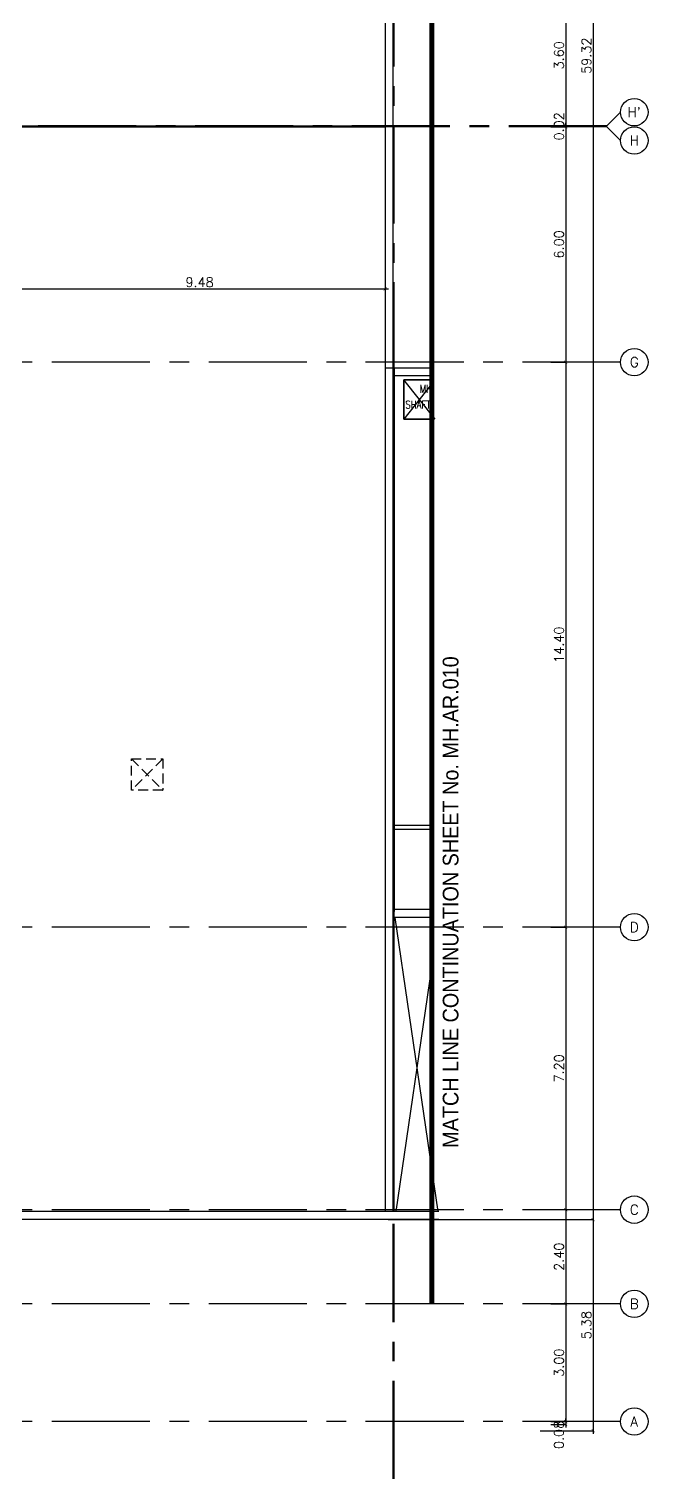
# Model space of a CAD drawing. Extents: x 88808 to 89103, y 39918 to 40001.
# Drawn here: x 88883.76 to 88899.54, y 39921.62 to 39958.57 of the extents above; entities that cross this region are included whole.
import ezdxf
from ezdxf.enums import TextEntityAlignment as Align

# ---------------------------------------------------------------- set-up
doc = ezdxf.new("R2010")
doc.units = 0
doc.header["$MEASUREMENT"] = 0
doc.header["$PDMODE"] = 34
for name, pattern in [('CENTER2', [1.125, 0.75, -0.125, 0.125, -0.125]), ('CENTERX2', [4, 2.5, -0.5, 0.5, -0.5]), ('HIDDEN', [0.375, 0.25, -0.125])]:
    doc.linetypes.add(name, pattern=pattern)
doc.layers.get('0').update_dxf_attribs({"linetype": 'CONTINUOUS'})
doc.layers.get('DEFPOINTS').update_dxf_attribs({"linetype": 'CONTINUOUS'})
for name, color, linetype in [('AX-CR', 2, 'CONTINUOUS'), ('AX-DIM', 4, 'CONTINUOUS'), ('AX-TXT', 2, 'CONTINUOUS'), ('AXES', 11, 'CENTERX2'), ('DOOR', 7, 'CONTINUOUS'), ('EJ', 9, 'CONTINUOUS'), ('ELEV', 2, 'CONTINUOUS'), ('ROOF', 2, 'CONTINUOUS'), ('SHAFT', 4, 'CONTINUOUS'), ('TXT1', 2, 'CONTINUOUS')]:
    doc.layers.add(name, color=color, linetype=linetype)
doc.styles.add('ROMANS', font='ROMANS.shx')
doc.styles.add('TTXT', font='swisse.ttf', dxfattribs={"width": 0.6})
doc.dimstyles.new('DIM-OUT', dxfattribs={"dimscale": 0, "dimtxt": 0.24, "dimasz": 0.08, "dimexe": 0.02, "dimexo": 0.02, "dimgap": 0.05, "dimtad": 1, "dimzin": 0, "dimdsep": 46, "dimtxsty": 'ROMANS', "dimblk1": 'ARCHTICK', "dimblk2": 'ARCHTICK', "dimsah": 1, "dimcen": 0.01, "dimdle": 0.08, "dimclrd": 4, "dimclre": 4, "dimclrt": 2, "dimadec": 0, "dimazin": 0, "dimtp": 2, "dimtm": 2, "dimtfac": 0.114286, "dimtix": 1, "dimtmove": 2, "dimatfit": 3, "dimldrblk": 'ARCHTICK', "dimfxl": 0, "dimtolj": 1, "dimtzin": 0, "dimarcsym": 0})

# ---------------------------------------------------------------- blocks, each defined once
blk = doc.blocks.new('_ARCHTICK')
at = {"color": 0, "linetype": 'ByBlock', "const_width": 0.15}
blk.add_lwpolyline([(-0.5, -0.5), (0.5, 0.5)], dxfattribs=at)
blk = doc.blocks.new('*D7')
at = {"layer": 'AX-DIM', "color": 4, "lineweight": -2}
for p, q in [((88897.463, 39928.23), (88898.163, 39928.23)), ((88898.143, 39928.31), (88898.143, 39922.765)), ((88896.794, 39922.845), (88898.163, 39922.845))]:
    blk.add_line(p, q, dxfattribs=at)
at = {"layer": 'DEFPOINTS', "color": 0}
for p in [(88897.443, 39928.23), (88896.774, 39922.845), (88898.143, 39922.845)]:
    blk.add_point(p, dxfattribs=at)
at = {"layer": 'AX-DIM', "color": 4, "lineweight": -2, "xscale": 0.08, "yscale": 0.08, "zscale": 0.08}
for p, rotation in [((88898.143, 39928.23), 90), ((88898.143, 39922.845), 270)]:
    blk.add_blockref('_ARCHTICK', p, dxfattribs=dict(at, rotation=rotation))
at = {"layer": 'AX-DIM', "color": 2, "insert": (88897.973, 39925.537), "char_height": 0.24, "attachment_point": 5, "rotation": 90, "style": 'ROMANS'}
blk.add_mtext('\\A1;5.38', dxfattribs=at)
blk = doc.blocks.new('*D10')
at = {"layer": 'AX-DIM', "color": 4, "lineweight": -2}
for p, q in [((88892.92, 39987.55), (88898.163, 39987.55)), ((88898.143, 39987.63), (88898.143, 39928.15)), ((88892.92, 39928.23), (88898.163, 39928.23))]:
    blk.add_line(p, q, dxfattribs=at)
at = {"layer": 'DEFPOINTS', "color": 0}
for p in [(88892.9, 39987.55), (88892.9, 39928.23), (88898.143, 39928.23)]:
    blk.add_point(p, dxfattribs=at)
at = {"layer": 'AX-DIM', "color": 4, "lineweight": -2, "xscale": 0.08, "yscale": 0.08, "zscale": 0.08}
for p, rotation in [((88898.143, 39987.55), 90), ((88898.143, 39928.23), 270)]:
    blk.add_blockref('_ARCHTICK', p, dxfattribs=dict(at, rotation=rotation))
at = {"layer": 'AX-DIM', "color": 2, "insert": (88897.973, 39957.89), "char_height": 0.24, "attachment_point": 5, "rotation": 90, "style": 'ROMANS'}
blk.add_mtext('\\A1;59.32', dxfattribs=at)
blk = doc.blocks.new('*D12')
at = {"layer": 'AX-DIM', "color": 4, "lineweight": -2}
for p, q in [((88897.063, 39935.68), (88897.463, 39935.68)), ((88897.443, 39935.76), (88897.443, 39928.4)), ((88897.063, 39928.48), (88897.463, 39928.48))]:
    blk.add_line(p, q, dxfattribs=at)
at = {"layer": 'DEFPOINTS', "color": 0}
for p in [(88897.043, 39935.68), (88897.043, 39928.48), (88897.443, 39928.48)]:
    blk.add_point(p, dxfattribs=at)
at = {"layer": 'AX-DIM', "color": 4, "lineweight": -2, "xscale": 0.08, "yscale": 0.08, "zscale": 0.08}
for p, rotation in [((88897.443, 39935.68), 90), ((88897.443, 39928.48), 270)]:
    blk.add_blockref('_ARCHTICK', p, dxfattribs=dict(at, rotation=rotation))
at = {"layer": 'AX-DIM', "color": 2, "insert": (88897.273, 39932.08), "char_height": 0.24, "attachment_point": 5, "rotation": 90, "style": 'ROMANS'}
blk.add_mtext('\\A1;7.20', dxfattribs=at)
blk = doc.blocks.new('*D13')
at = {"layer": 'AX-DIM', "color": 4, "lineweight": -2}
for p, q in [((88897.443, 39928.56), (88897.443, 39926)), ((88897.063, 39928.48), (88897.463, 39928.48)), ((88897.063, 39926.08), (88897.463, 39926.08))]:
    blk.add_line(p, q, dxfattribs=at)
at = {"layer": 'DEFPOINTS', "color": 0}
for p in [(88897.043, 39928.48), (88897.043, 39926.08), (88897.443, 39926.08)]:
    blk.add_point(p, dxfattribs=at)
at = {"layer": 'AX-DIM', "color": 4, "lineweight": -2, "xscale": 0.08, "yscale": 0.08, "zscale": 0.08}
for p, rotation in [((88897.443, 39928.48), 90), ((88897.443, 39926.08), 270)]:
    blk.add_blockref('_ARCHTICK', p, dxfattribs=dict(at, rotation=rotation))
at = {"layer": 'AX-DIM', "color": 2, "insert": (88897.273, 39927.28), "char_height": 0.24, "attachment_point": 5, "rotation": 90, "style": 'ROMANS'}
blk.add_mtext('\\A1;2.40', dxfattribs=at)
blk = doc.blocks.new('*D14')
at = {"layer": 'AX-DIM', "color": 4, "lineweight": -2}
for p, q in [((88897.063, 39926.08), (88897.463, 39926.08)), ((88897.443, 39926.16), (88897.443, 39923)), ((88897.063, 39923.08), (88897.463, 39923.08))]:
    blk.add_line(p, q, dxfattribs=at)
at = {"layer": 'DEFPOINTS', "color": 0}
for p in [(88897.043, 39926.08), (88897.043, 39923.08), (88897.443, 39923.08)]:
    blk.add_point(p, dxfattribs=at)
at = {"layer": 'AX-DIM', "color": 4, "lineweight": -2, "xscale": 0.08, "yscale": 0.08, "zscale": 0.08}
for p, rotation in [((88897.443, 39926.08), 90), ((88897.443, 39923.08), 270)]:
    blk.add_blockref('_ARCHTICK', p, dxfattribs=dict(at, rotation=rotation))
at = {"layer": 'AX-DIM', "color": 2, "insert": (88897.273, 39924.58), "char_height": 0.24, "attachment_point": 5, "rotation": 90, "style": 'ROMANS'}
blk.add_mtext('\\A1;3.00', dxfattribs=at)
blk = doc.blocks.new('AXR')
at = {"layer": 'AX-CR'}
blk.add_circle((350, 0), 350, dxfattribs=at)
at = {"layer": 'AX-TXT', "style": 'ROMANS'}
blk.add_attdef('AX', text='', height=250, dxfattribs=at).set_placement((350, 0), align=Align.MIDDLE)
blk = doc.blocks.new('*D15')
at = {"layer": 'AX-DIM', "color": 4, "lineweight": -2}
for p, q in [((88897.063, 39923.08), (88897.463, 39923.08)), ((88897.063, 39923.005), (88897.463, 39923.005)), ((88897.443, 39923.08), (88897.443, 39923.16)), ((88897.443, 39923.08), (88897.443, 39923.005)), ((88897.443, 39923.005), (88897.443, 39922.925))]:
    blk.add_line(p, q, dxfattribs=at)
at = {"layer": 'DEFPOINTS', "color": 0}
for p in [(88897.043, 39923.08), (88897.043, 39923.005), (88897.443, 39923.005)]:
    blk.add_point(p, dxfattribs=at)
at = {"layer": 'AX-DIM', "color": 4, "lineweight": -2, "xscale": 0.08, "yscale": 0.08, "zscale": 0.08}
for p, rotation in [((88897.443, 39923.08), 270), ((88897.443, 39923.005), 90)]:
    blk.add_blockref('_ARCHTICK', p, dxfattribs=dict(at, rotation=rotation))
at = {"layer": 'AX-DIM', "color": 2, "insert": (88897.268, 39922.74), "char_height": 0.24, "attachment_point": 5, "rotation": 90, "style": 'ROMANS'}
blk.add_mtext('\\A1;0.08', dxfattribs=at)
blk = doc.blocks.new('*D16')
at = {"layer": 'AX-DIM', "color": 4, "lineweight": -2}
for p, q in [((88897.063, 39950.08), (88897.463, 39950.08)), ((88897.443, 39950.16), (88897.443, 39935.6)), ((88897.063, 39935.68), (88897.463, 39935.68))]:
    blk.add_line(p, q, dxfattribs=at)
at = {"layer": 'DEFPOINTS', "color": 0}
for p in [(88897.043, 39950.08), (88897.043, 39935.68), (88897.443, 39935.68)]:
    blk.add_point(p, dxfattribs=at)
at = {"layer": 'AX-DIM', "color": 4, "lineweight": -2, "xscale": 0.08, "yscale": 0.08, "zscale": 0.08}
for p, rotation in [((88897.443, 39950.08), 90), ((88897.443, 39935.68), 270)]:
    blk.add_blockref('_ARCHTICK', p, dxfattribs=dict(at, rotation=rotation))
at = {"layer": 'AX-DIM', "color": 2, "insert": (88897.273, 39942.88), "char_height": 0.24, "attachment_point": 5, "rotation": 90, "style": 'ROMANS'}
blk.add_mtext('\\A1;14.40', dxfattribs=at)
blk = doc.blocks.new('*D17')
at = {"layer": 'AX-DIM', "color": 4, "lineweight": -2}
for p, q in [((88897.063, 39956.08), (88897.463, 39956.08)), ((88897.443, 39956.16), (88897.443, 39950)), ((88897.063, 39950.08), (88897.463, 39950.08))]:
    blk.add_line(p, q, dxfattribs=at)
at = {"layer": 'DEFPOINTS', "color": 0}
for p in [(88897.043, 39956.08), (88897.043, 39950.08), (88897.443, 39950.08)]:
    blk.add_point(p, dxfattribs=at)
at = {"layer": 'AX-DIM', "color": 4, "lineweight": -2, "xscale": 0.08, "yscale": 0.08, "zscale": 0.08}
for p, rotation in [((88897.443, 39956.08), 90), ((88897.443, 39950.08), 270)]:
    blk.add_blockref('_ARCHTICK', p, dxfattribs=dict(at, rotation=rotation))
at = {"layer": 'AX-DIM', "color": 2, "insert": (88897.273, 39953.08), "char_height": 0.24, "attachment_point": 5, "rotation": 90, "style": 'ROMANS'}
blk.add_mtext('\\A1;6.00', dxfattribs=at)
blk = doc.blocks.new('*D18')
at = {"layer": 'AX-DIM', "color": 4, "lineweight": -2}
for p, q in [((88897.063, 39959.7), (88897.463, 39959.7)), ((88897.443, 39959.78), (88897.443, 39956.02)), ((88897.063, 39956.1), (88897.463, 39956.1))]:
    blk.add_line(p, q, dxfattribs=at)
at = {"layer": 'DEFPOINTS', "color": 0}
for p in [(88897.043, 39959.7), (88897.043, 39956.1), (88897.443, 39956.1)]:
    blk.add_point(p, dxfattribs=at)
at = {"layer": 'AX-DIM', "color": 4, "lineweight": -2, "xscale": 0.08, "yscale": 0.08, "zscale": 0.08}
for p, rotation in [((88897.443, 39959.7), 90), ((88897.443, 39956.1), 270)]:
    blk.add_blockref('_ARCHTICK', p, dxfattribs=dict(at, rotation=rotation))
at = {"layer": 'AX-DIM', "color": 2, "insert": (88897.273, 39957.9), "char_height": 0.24, "attachment_point": 5, "rotation": 90, "style": 'ROMANS'}
blk.add_mtext('\\A1;3.60', dxfattribs=at)
blk = doc.blocks.new('*D19')
at = {"layer": 'AX-DIM', "color": 4, "lineweight": -2}
for p, q in [((88897.063, 39956.1), (88897.463, 39956.1)), ((88897.063, 39956.08), (88897.463, 39956.08)), ((88897.443, 39956.1), (88897.443, 39956.18)), ((88897.443, 39956.1), (88897.443, 39956.08)), ((88897.443, 39956.08), (88897.443, 39956))]:
    blk.add_line(p, q, dxfattribs=at)
at = {"layer": 'DEFPOINTS', "color": 0}
for p in [(88897.043, 39956.1), (88897.043, 39956.08), (88897.443, 39956.08)]:
    blk.add_point(p, dxfattribs=at)
at = {"layer": 'AX-DIM', "color": 4, "lineweight": -2, "xscale": 0.08, "yscale": 0.08, "zscale": 0.08}
for p, rotation in [((88897.443, 39956.1), 270), ((88897.443, 39956.08), 90)]:
    blk.add_blockref('_ARCHTICK', p, dxfattribs=dict(at, rotation=rotation))
at = {"layer": 'AX-DIM', "color": 2, "insert": (88897.273, 39956.09), "char_height": 0.24, "attachment_point": 5, "rotation": 90, "style": 'ROMANS'}
blk.add_mtext('\\A1;0.02', dxfattribs=at)
blk = doc.blocks.new('*D86')
at = {"layer": 'AX-DIM', "color": 4, "lineweight": -2}
for p, q in [((88883.29, 39951.946), (88892.926, 39951.946)), ((88883.37, 39951.566), (88883.37, 39951.966)), ((88892.846, 39951.566), (88892.846, 39951.966))]:
    blk.add_line(p, q, dxfattribs=at)
at = {"layer": 'DEFPOINTS', "color": 0}
for p in [(88892.846, 39951.946), (88883.37, 39951.546), (88892.846, 39951.546)]:
    blk.add_point(p, dxfattribs=at)
at = {"layer": 'AX-DIM', "color": 4, "lineweight": -2, "xscale": 0.08, "yscale": 0.08, "zscale": 0.08, "rotation": 180}
blk.add_blockref('_ARCHTICK', (88883.37, 39951.946), dxfattribs=at)
at = {"layer": 'AX-DIM', "color": 4, "lineweight": -2, "xscale": 0.08, "yscale": 0.08, "zscale": 0.08}
blk.add_blockref('_ARCHTICK', (88892.846, 39951.946), dxfattribs=at)
at = {"layer": 'AX-DIM', "color": 2, "insert": (88888.108, 39952.116), "char_height": 0.24, "attachment_point": 5, "style": 'ROMANS'}
blk.add_mtext('\\A1;9.48', dxfattribs=at)

msp = doc.modelspace()

# ---------------------------------------------------------------- linework, layer by layer
at = {"layer": 'AX-CR'}
msp.add_circle((88899.1928, 39926.0796), 0.35, dxfattribs=at)
at = {"layer": 'AXES'}
for p, q in [((88893.046, 39921.6153), (88893.046, 39998.4508)), ((88893.066, 39921.6153), (88893.066, 39998.4508)), ((88898.4928, 39956.0996), (88898.8428, 39956.4496)), ((88898.4928, 39956.0996), (88876.9703, 39956.0996)), ((88898.4928, 39956.0796), (88876.9703, 39956.0796)), ((88898.4928, 39956.0796), (88898.8428, 39955.7296)), ((88898.8428, 39950.0796), (88876.9703, 39950.0796)), ((88898.8428, 39935.6796), (88876.9703, 39935.6796)), ((88898.8428, 39928.4796), (88876.9703, 39928.4796)), ((88898.8428, 39926.0796), (88854.8475, 39926.0796)), ((88898.8428, 39923.0796), (88876.9703, 39923.0796))]:
    msp.add_line(p, q, dxfattribs=at)
at = {"layer": 'DOOR', "color": 0, "linetype": 'Continuous'}
for p, q in [((88894.0246, 39949.9296), (88892.846, 39949.9296)), ((88894.0246, 39949.7296), (88893.066, 39949.7296))]:
    msp.add_line(p, q, dxfattribs=at)
at = {"layer": 'EJ', "color": 11, "linetype": 'Continuous'}
for p, q in [((88818.6803, 39956.0996), (88892.846, 39956.0996)), ((88818.6803, 39956.0796), (88892.846, 39956.0796)), ((88818.6803, 39956.0796), (88892.846, 39956.0796))]:
    msp.add_line(p, q, dxfattribs=at)
at = {"layer": 'EJ'}
for p, q in [((88893.046, 39936.0796), (88893.046, 39949.9296)), ((88893.046, 39936.0796), (88893.046, 39938.1796)), ((88893.066, 39936.0796), (88893.066, 39938.1796))]:
    msp.add_line(p, q, dxfattribs=at)
at = {"layer": 'ELEV', "linetype": 'CENTER2', "const_width": 0.12}
msp.add_lwpolyline([(88894.0302, 39926.0796), (88894.0302, 39989.6996)], dxfattribs=at)
at = {"layer": 'ROOF'}
for p, q in [((88892.846, 39928.4296), (88892.846, 39987.3496)), ((88893.046, 39928.4296), (88893.046, 39987.5496)), ((88893.066, 39949.9296), (88893.066, 39936.0796)), ((88893.066, 39938.2796), (88894.0246, 39938.2796)), ((88893.066, 39938.1796), (88894.0246, 39938.1796)), ((88893.066, 39928.4296), (88893.066, 39936.1296)), ((88894.0246, 39936.1296), (88893.066, 39936.1296)), ((88894.0246, 39935.9296), (88893.066, 39935.9296))]:
    msp.add_line(p, q, dxfattribs=at)
at = {"layer": 'ROOF', "linetype": 'Continuous'}
for p, q in [((88894.211, 39928.4296), (88860.7703, 39928.4296)), ((88894.211, 39928.2296), (88860.7703, 39928.2296))]:
    msp.add_line(p, q, dxfattribs=at)
at = {"layer": 'SHAFT', "linetype": 'ByBlock'}
for p, q in [((88894.116, 39948.6296), (88893.316, 39949.6296)), ((88894.0246, 39949.5154), (88893.316, 39948.6296))]:
    msp.add_line(p, q, dxfattribs=at)
at = {"layer": 'SHAFT', "linetype": 'HIDDEN'}
for p, q in [((88886.3703, 39939.9696), (88887.1703, 39939.1696)), ((88887.1703, 39939.9696), (88886.3703, 39939.1696)), ((88886.3703, 39939.9696), (88887.1703, 39939.9696)), ((88886.3703, 39939.1696), (88886.3703, 39939.9696)), ((88887.1703, 39939.9696), (88887.1703, 39939.1696)), ((88887.1703, 39939.1696), (88886.3703, 39939.1696))]:
    msp.add_line(p, q, dxfattribs=at)
at = {"layer": 'SHAFT'}
for p, q in [((88893.086, 39935.9296), (88894.1818, 39928.4296)), ((88894.0246, 39934.6538), (88893.1153, 39928.4296))]:
    msp.add_line(p, q, dxfattribs=at)
at = {"layer": 'SHAFT', "linetype": 'ByBlock'}
msp.add_lwpolyline([(88894.0246, 39949.6296), (88893.316, 39949.6296), (88893.316, 39948.6296), (88894.0246, 39948.6296)], dxfattribs=at)
msp.add_lwpolyline([(88894.0246, 39949.6296), (88893.316, 39949.6296), (88893.316, 39948.6296), (88894.0246, 39948.6296)], dxfattribs=at)
at = {"layer": 'SHAFT', "linetype": 'ByBlock', "ltscale": 0.3}
msp.add_lwpolyline([(88894.0246, 39948.6296), (88893.316, 39948.6296), (88893.316, 39949.6296), (88894.0246, 39949.6296)], dxfattribs=at)

# ---------------------------------------------------------------- block references
at = {"layer": 'AXES', "xscale": 0.001, "yscale": 0.001, "zscale": 0.001}
for p, values in [((88898.8428, 39956.4496), {'AX': "H'"}), ((88898.8428, 39955.7296), {'AX': 'H'}), ((88898.8428, 39950.0796), {'AX': 'G'}), ((88898.8428, 39935.6796), {'AX': 'D'}), ((88898.8428, 39928.4796), {'AX': 'C'}), ((88898.8428, 39923.0796), {'AX': 'A'})]:
    msp.add_blockref('AXR', p, dxfattribs=at).add_auto_attribs(values)

# ---------------------------------------------------------------- texts
at = {"layer": 'AX-TXT', "style": 'ROMANS'}
msp.add_attdef('B', text='1', height=0.25, dxfattribs=at).set_placement((88899.1928, 39926.0796), align=Align.MIDDLE)
at = {"layer": 'SHAFT', "linetype": 'ByBlock', "style": 'ROMANS', "width": 0.8}
for s, p in [('MH', (88893.8793, 39949.3978)), ('SHAFT', (88893.6782, 39948.9978))]:
    msp.add_text(s, height=0.2, dxfattribs=at).set_placement(p, align=Align.MIDDLE)
at = {"layer": 'TXT1', "color": 6, "style": 'TTXT', "width": 0.9}
msp.add_text('MATCH LINE CONTINUATION SHEET No. MH.AR.010', height=0.401182, rotation=90, dxfattribs=at).set_placement((88894.709, 39930.0561))

# ---------------------------------------------------------------- dimensions: what is measured, and where the dimension line sits
at = {"layer": 'AX-DIM'}
for base, p1, p2, picture, middle in [((88898.1428, 39928.2296), (88892.8999, 39987.5496), (88892.8999, 39928.2296), '*D10', (88897.9728, 39957.8896)), ((88897.4428, 39956.0996), (88897.0428, 39959.6996), (88897.0428, 39956.0996), '*D18', (88897.2728, 39957.8996)), ((88897.4428, 39956.0796), (88897.0428, 39956.0996), (88897.0428, 39956.0796), '*D19', (88897.2728, 39956.0896)), ((88897.4428, 39950.0796), (88897.0428, 39956.0796), (88897.0428, 39950.0796), '*D17', (88897.2728, 39953.0796)), ((88897.4428, 39935.6796), (88897.0428, 39950.0796), (88897.0428, 39935.6796), '*D16', (88897.2728, 39942.8796)), ((88897.4428, 39928.4796), (88897.0428, 39935.6796), (88897.0428, 39928.4796), '*D12', (88897.2728, 39932.0796)), ((88897.4428, 39926.0796), (88897.0428, 39928.4796), (88897.0428, 39926.0796), '*D13', (88897.2728, 39927.2796)), ((88898.14277, 39922.844563), (88897.44277, 39928.229562), (88896.773648, 39922.844563), '*D7', (88897.97277, 39925.537063)), ((88897.4428, 39923.0796), (88897.0428, 39926.0796), (88897.0428, 39923.0796), '*D14', (88897.2728, 39924.5796))]:
    dim = msp.add_linear_dim(base=base, p1=p1, p2=p2, angle=270, dimstyle='DIM-OUT', override={"dimscale": 1}, dxfattribs=at)
    dim.commit()
    dim.dimension.update_dxf_attribs({"geometry": picture, "text_midpoint": middle})
dim = msp.add_linear_dim(base=(88892.846, 39951.9456), p1=(88883.3703, 39951.5456), p2=(88892.846, 39951.5456), dimstyle='DIM-OUT', override={"dimscale": 1}, dxfattribs=at)
dim.commit()
dim.dimension.update_dxf_attribs({"geometry": '*D86', "text_midpoint": (88888.1081, 39952.1156)})
dim = msp.add_linear_dim(base=(88897.4427698878, 39923.0045624405), p1=(88897.0427698878, 39923.0795624405), p2=(88897.0427698878, 39923.0045624405), angle=270, dimstyle='DIM-OUT', override={"dimscale": 1}, dxfattribs=at)
dim.commit()
dim.dimension.update_dxf_attribs({"geometry": '*D15', "text_midpoint": (88897.2677698878, 39922.7400655575), "dimtype": 160})

doc.saveas('drawing.dxf')
